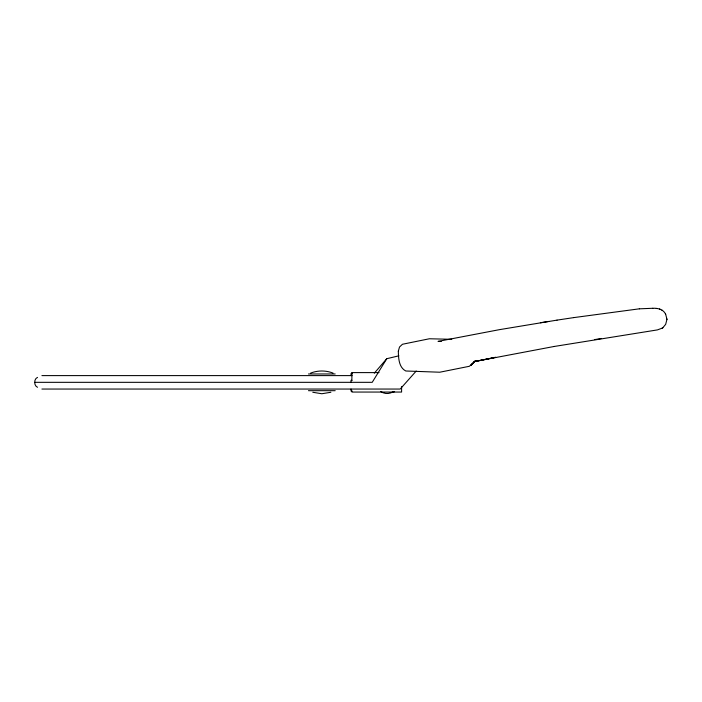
<?xml version="1.0" encoding="UTF-8"?>
<svg xmlns="http://www.w3.org/2000/svg" width="702" height="702" viewBox="0 0 702 702"><rect width="100%" height="100%" fill="white"/><g stroke="black" fill="none" stroke-linecap="round" stroke-linejoin="round"><path stroke-width="1.05" d="M666.891 319.577L666.9 319.024M351.834 380.335L351.992 372.604L379.045 372.604M666.891 319.568L665.663 324.359L662.714 327.86M398.332 351.158C398.482 357.976 398.745 367.4 405.809 370.998L439.768 372.218L469.375 366.286L475.552 360.828M398.332 351.167L399.517 347.016L402.457 344.261L429.37 338.768L451.746 339.303M351.834 373.613L351.992 372.604M398.894 355.809L386.767 358.713L372.218 382.327L35.1 382.327M374.298 373.192L386.767 358.713M416.233 371.025L400.201 389.048L41.918 389.048M554.282 346.446L473.99 361.662L495.621 357.309L474.403 361.565L475.105 361.153L470.866 365.268M471.165 364.987L475.228 361.074L471.323 364.812M662.469 328.027L657.441 329.896L554.282 346.455M662.872 327.737L661.925 328.396M393.339 392.286L394.577 391.532M37.513 377.386C33.749 378.869 33.749 385.784 37.513 387.276M310.609 373.104C317.787 370.296 325.877 370.296 333.055 373.104M330.879 392.269L321.832 393.743L312.785 392.269M594.691 339.584L601.5 338.469M557.028 320.121L499.438 329.659L438.048 341.391L441.312 341.462M540.391 322.745L548.692 321.428M557.028 320.13L573.788 317.594M573.788 317.602L639.373 308.819M639.373 308.827L652.799 308.283M352.035 373.613L351.018 373.613L351.018 375.605M308.476 373.973L335.187 373.973M41.918 375.605L352.035 375.605M352.035 380.335L351.018 380.335L351.018 382.327M308.476 390.689L335.187 390.689M352.035 391.049L351.018 391.049L351.018 389.048M652.799 308.275C657.695 307.985 663.39 309.328 665.645 314.198M656.317 308.468L657.09 308.538M659.547 308.994L660.003 309.143M662.504 310.503L661.942 310.108M665.645 314.189L666.9 319.033M351.834 391.049L351.992 392.058L401.597 392.058L401.597 386.653M393.102 391.751A11.206 11.083 -90 0 1 380.791 391.54"/></g></svg>
